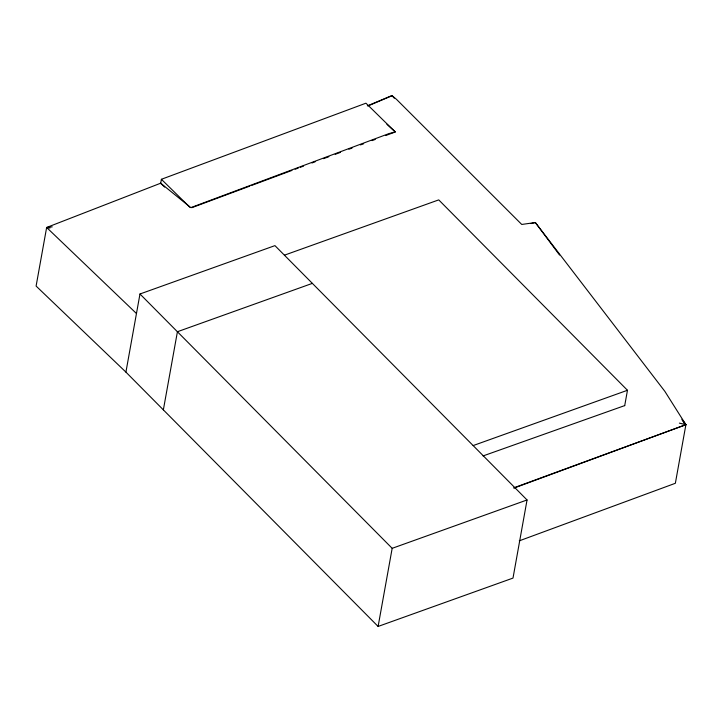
<?xml version="1.0" encoding="UTF-8"?>
<svg xmlns="http://www.w3.org/2000/svg" width="722" height="722" viewBox="0 0 722 722"><rect width="100%" height="100%" fill="white"/><g stroke="black" fill="none" stroke-linecap="round" stroke-linejoin="round"><path stroke-width="1.08" d="M136.458 313.519L46.641 227.484L36.1 286.065L125.917 372.11L378.111 626.443L512.999 578.087L527.051 499.967L274.938 245.624L139.978 293.989L125.917 372.11M160.6 183.677L161.394 179.291L365.937 103.192L395.277 131.982L385.783 135.51M163.362 409.843L177.413 331.732L312.382 283.367M394.284 98.183L391.947 95.557L396.459 99.311L521.744 224.452L535.345 222.538L664.854 391.351L685.9 424.689L675.359 483.28L519.271 540.841M378.111 626.443L392.172 548.323L139.978 293.989M624.701 405.683L627.472 390.277L438.732 199.886L284.441 255.173M368.31 105.8L391.902 95.791M367.345 105.899L391.947 95.557M49.962 228.035L46.641 227.484L160.69 183.198L190.816 207.629L388.977 133.597L395.286 131.909L386.929 124.31M191.79 207.692L249.776 186.114M251.888 185.328L291.95 170.419M295.108 169.246L298.276 168.073M300.388 167.287L303.547 166.105M311.985 162.973L315.144 161.791M323.582 158.66L328.853 156.692M335.179 154.337L340.45 152.378M348.888 149.237L352.047 148.064M360.486 144.923L363.644 143.75M372.083 140.609L375.241 139.436M513.992 488.081L685.9 424.689L681.866 419.274M513.847 487.81L685.9 424.689L682.308 420.348M473.172 445.564L627.472 390.277M392.172 548.323L527.051 499.967M483.072 455.925L624.711 405.593M531.085 223.549L535.345 222.538L559.541 255.028M46.641 227.484L52.246 226.87M679.384 423.119L685.9 424.689L684.303 423.101M684.158 423.263L685.9 424.689M161.394 179.291L189.94 207.304M160.69 183.198L164.652 187.088"/></g></svg>
